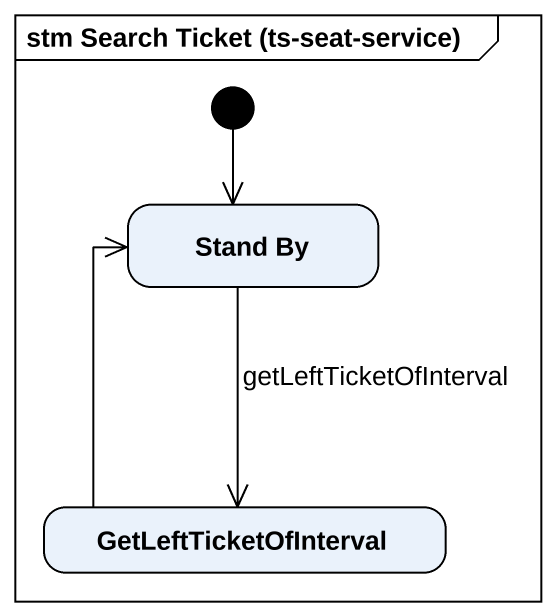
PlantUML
@startuml
mainframe stm Search Ticket (ts-seat-service)
hide empty description
state "Stand By" as Stand_By
state GetLeftTicketOfInterval
[*] --> Stand_By
Stand_By --> GetLeftTicketOfInterval : getLeftTicketOfInterval
GetLeftTicketOfInterval -up-> Stand_By
@enduml
